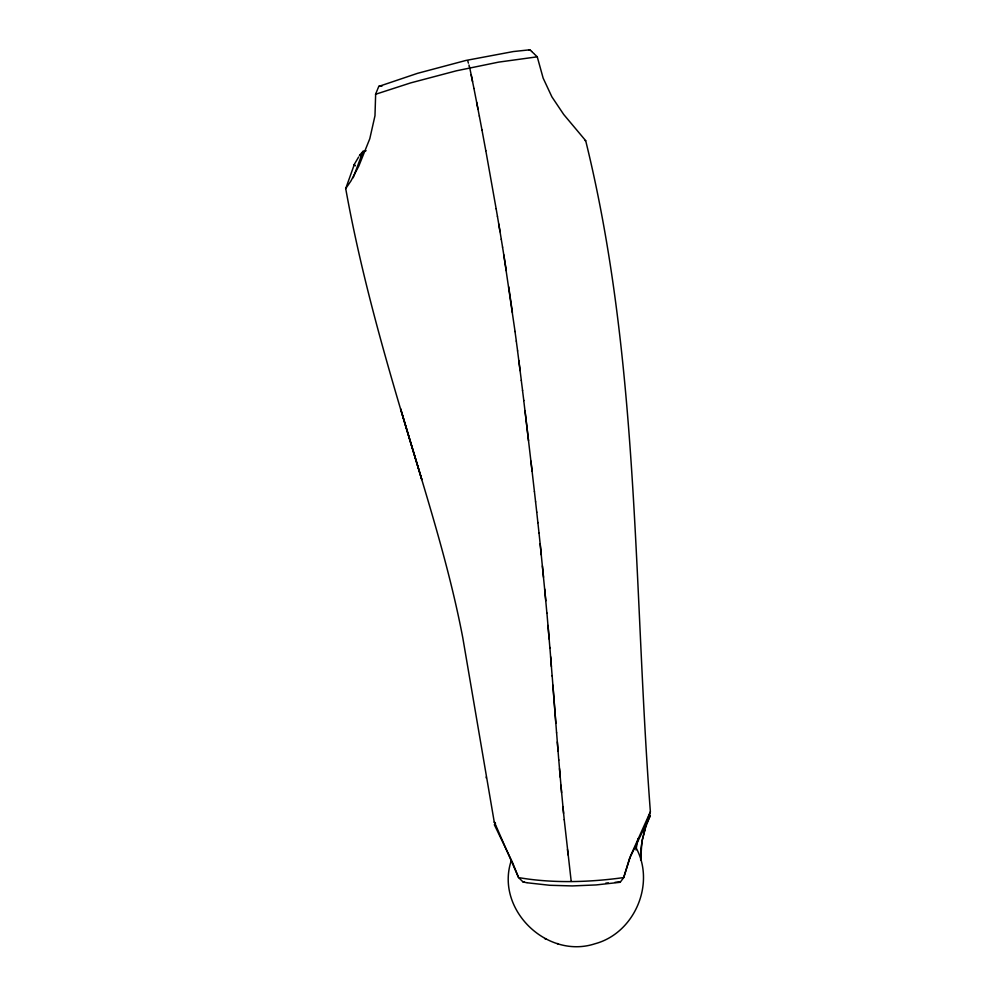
<?xml version="1.0" encoding="UTF-8"?>
<svg xmlns="http://www.w3.org/2000/svg" width="996" height="996" viewBox="0 0 996 996"><rect width="100%" height="100%" fill="white"/><g stroke="black" fill="none" stroke-linecap="round" stroke-linejoin="round"><path stroke-width="1.49" d="M635.934 849.912L637.813 839.964M354.514 163.954L345.687 188.655L350.941 180.961L358.834 166.008L369.79 138.718L374.982 115.735L375.654 93.973M511.247 860.706C495.012 909.224 546.879 959.609 594.986 943.76C634.477 933.215 655.58 883.925 636.183 848.007M638.013 839.217L638.212 838.47M353.169 177.761L363.067 151.305L366.092 150.695M646.665 822.522L641.897 841.72L640.652 860.108M646.927 821.688L647.425 820.144M648.334 817.43L650.376 811.765C633.344 587.877 639.756 360.017 585.673 140.66L563.699 114.465L551.884 96.836L543.144 78.124L537.255 56.822L498.623 62.126L456.405 70.803L410.726 82.88L375.517 94.296M629.559 858.353L623.695 877.576L620.184 882.282L596.106 884.934L572.239 885.93L549.655 885.27L527.258 882.792M650.376 811.765L630.593 855.788L623.695 877.576C589.458 882.356 552.556 883.427 519.153 877.675M375.903 93.375L376.513 91.881M629.609 858.365L649.753 816.72M377.447 89.628L376.799 91.209M378.791 86.415L417.498 73.343L465.954 60.445L513.376 51.543L529.884 49.8L531.59 51.406M378.766 86.465L377.733 88.955M649.604 816.745L650.351 815.238L645.657 827.141L642.333 839.678L641.038 848.343L640.864 859.648M359.419 155.65L359.793 155.003L360.701 155.899M358.635 157.019L354.987 163.195M363.067 151.305L360.004 154.766M528.876 50.298L529.797 49.85M495.522 823.318L494.315 821.986L518.567 877.551L523.087 881.995L524.382 881.672M618.977 881.933L614.968 882.356M608.344 882.929L605.829 883.103M379.289 86.054L381.978 86.129M526.697 882.693L523.087 881.995M619.051 881.946L620.184 882.282M518.567 877.551L512.467 862.374L494.327 824.676L495.51 825.56M544.625 938.556L545.895 939.054M557.25 943.523L558.308 943.934M585.063 140.66L585.673 140.66M355.236 165.697L354.103 164.651L355.111 165.597M531.64 51.443L532.387 52.153M532.935 52.676L534.23 53.909M534.777 54.444L537.043 56.61M469.726 67.74L469.427 66.732M468.954 65.051L469.402 66.62M468.394 63.134L467.821 61.117M469.763 67.89L473.947 88.457M471.183 74.762L472.565 81.61M473.947 88.47L479.325 116.059M476.661 102.239L477.993 109.149M479.325 116.022L481.952 129.916M345.649 188.232C363.353 287.172 392.673 383.51 421.794 479.562L400.629 408.883C422.79 484.791 447.951 560.038 462.804 637.851L494.327 822.472M481.952 129.866L485.811 150.745M485.811 150.695L496.157 208.836M496.133 208.712L497.465 216.443M497.427 216.294L500.042 231.757M498.722 223.913L501.324 239.463M501.274 239.252L502.582 247.22M502.532 247.008L506.317 270.788M503.789 254.814L515.057 331.568M486.185 776.992L486.359 778.137M508.707 286.773L512.417 312.557M514.994 331.431L516.351 341.23M516.277 341.03L517.621 350.966M517.534 350.716L520.124 370.649M518.792 360.502L521.356 380.572M521.269 380.285L522.589 390.544M522.502 390.27L523.796 400.566M523.722 400.305L528.54 440.805M525.004 410.613L532.088 471.282M571.206 881.41L564.234 819.72M530.93 461.111L534.429 491.651M567.459 849.464L568.094 854.979M534.416 491.476L535.599 501.922M535.574 501.698L536.757 512.268M536.72 512.019L537.902 522.726M537.865 522.452L539.048 533.308M539.01 533.034L541.326 554.959M540.156 543.779L545.808 600.849M562.914 806.598L564.246 819.808M563.587 813.371L560.922 785.172M542.409 565.89L543.542 577.307M544.663 588.997L546.904 613.299M561.607 792.704L559.491 768.576M546.916 613.001L549.132 638.996M548.024 625.463L549.892 648.072M560.213 777.179L558.768 759.898M558.046 751.208L556.59 732.658M549.879 647.4L551.386 666.635M558.781 760.097L557.324 741.908M550.639 656.7L552.145 676.072M552.892 685.148L555.855 723.283M552.145 675.599L556.59 732.919"/></g></svg>
